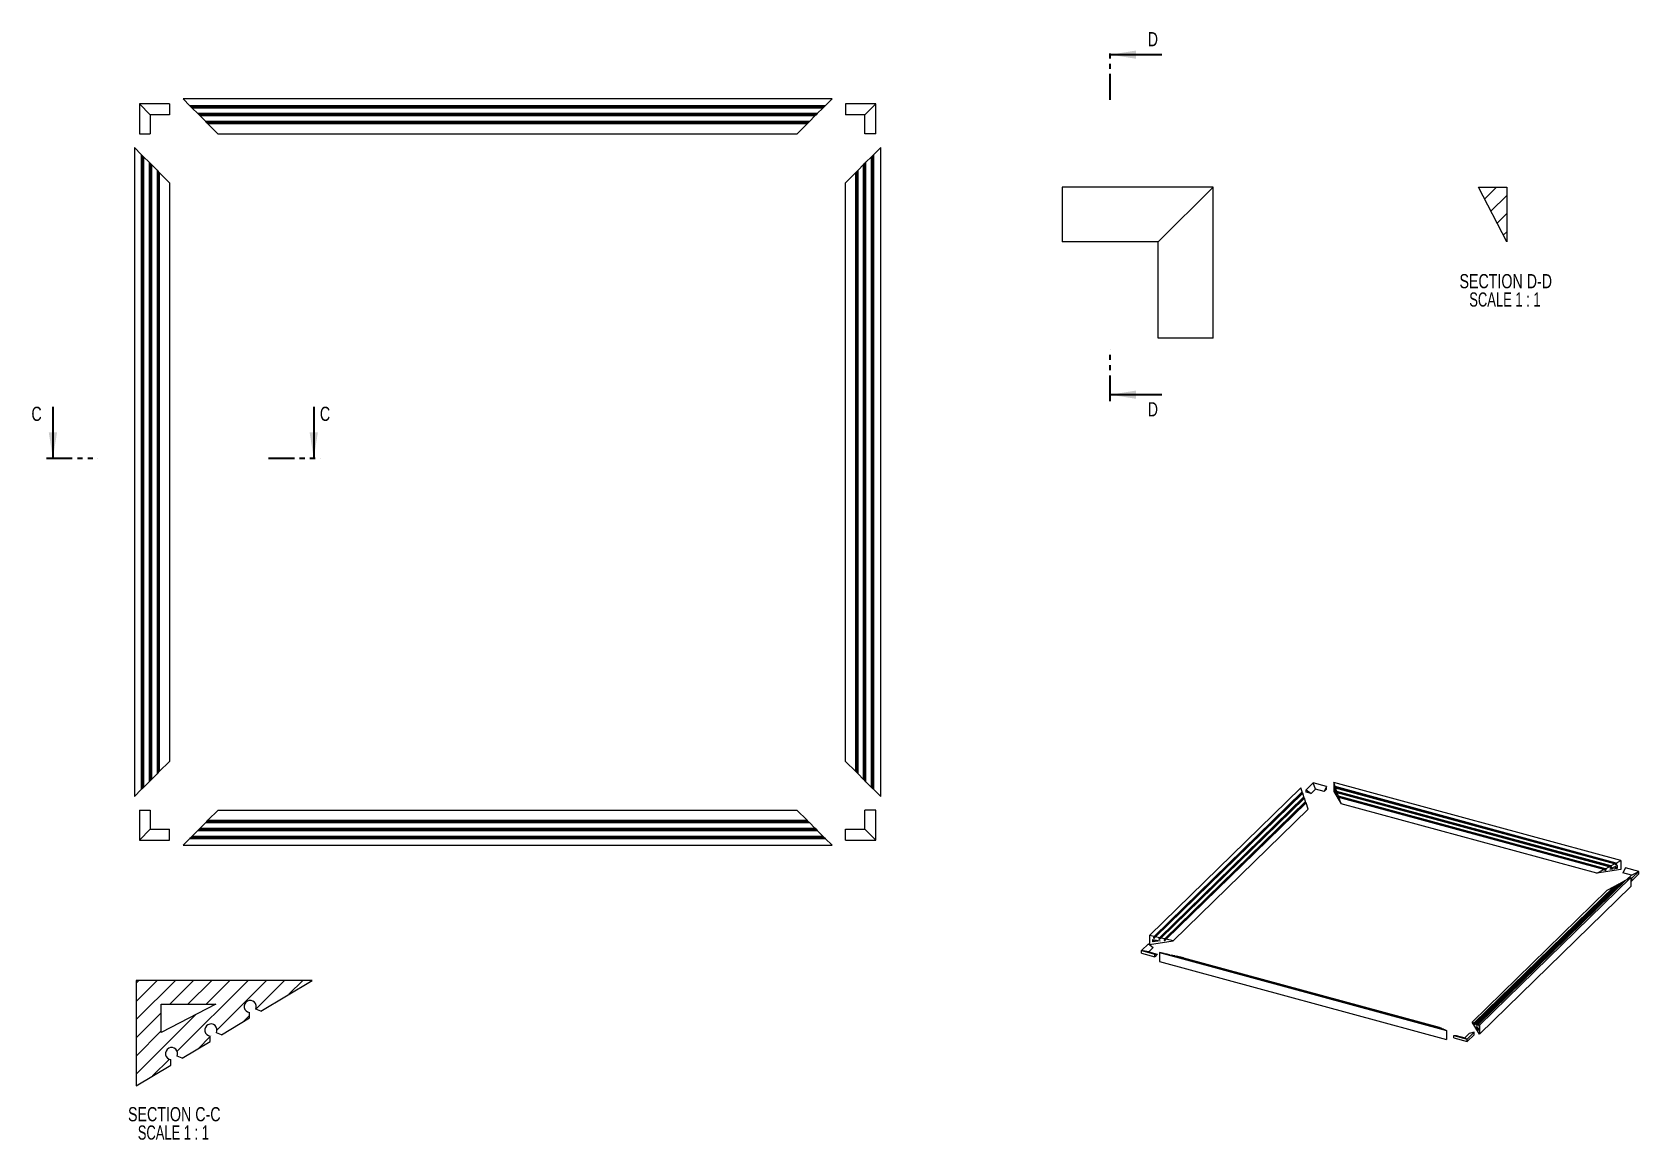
# Paper-space layout 'simple frame' of a CAD drawing. Header units: millimetres. Extents: x 5 to 402, y 19 to 292.
import ezdxf

# ---------------------------------------------------------------- set-up
doc = ezdxf.new("R2010")
doc.units = ezdxf.units.MM
doc.linetypes.add('PHANTOM', pattern=[12.7, 6.35, -1.27, 1.27, -1.27, 1.27, -1.27])
doc.styles.add('SLDTEXTSTYLE0', font='TXT', dxfattribs={"width": 0.75})
doc.styles.add('SLDTEXTSTYLE2', font='TXT', dxfattribs={"width": 0.681818})

# ---------------------------------------------------------------- blocks, each defined once
blk = doc.blocks.new('SW_NOTE_0_2')
at = {"color": 0, "linetype": 'Continuous', "lineweight": 18, "char_height": 3.5, "attachment_point": 2}
for s, insert, style in [('SECTION C-C', (14.71, 4.51), 'SLDTEXTSTYLE0'), ('SCALE 1 : 1', (14.49, -0.01), 'SLDTEXTSTYLE2')]:
    blk.add_mtext(s, dxfattribs=dict(at, insert=insert, style=style))
blk = doc.blocks.new('SW_NOTE_0_3')
at = {"color": 0, "linetype": 'Continuous', "lineweight": 18, "char_height": 3.5, "attachment_point": 2}
for s, insert, style in [('SECTION D-D', (14.38, 4.51), 'SLDTEXTSTYLE0'), ('SCALE 1 : 1', (14.17, -0.01), 'SLDTEXTSTYLE2')]:
    blk.add_mtext(s, dxfattribs=dict(at, insert=insert, style=style))

psp = doc.layouts.new('simple frame')

# ---------------------------------------------------------------- hatches: boundary and pattern name
at = {"linetype": 'Continuous', "lineweight": 18}
h = psp.add_hatch(dxfattribs=at)
h.set_pattern_fill('ANSI31', style=0)
h.paths.add_polyline_path([(369.01, 240.77), (369.01, 254.27), (362.01, 254.27)], flags=0)
h = psp.add_hatch(dxfattribs=at)
h.set_pattern_fill('ANSI31', style=0)
edge = h.paths.add_edge_path(flags=0)
edge.add_line((61.87, 51.18), (74.53, 58.76))
edge.add_line((74.53, 58.76), (31.13, 58.76))
edge.add_line((31.13, 58.76), (31.13, 32.76))
edge.add_line((31.13, 32.76), (39.69, 37.89))
edge.add_line((39.69, 37.89), (39.71, 39.22))
edge.add_arc((39.88, 40.71), 1.5, -26.1643, 263.7496, ccw=False)
edge.add_line((41.22, 40.05), (42.48, 39.56))
edge.add_line((42.48, 39.56), (49.38, 43.69))
edge.add_line((49.38, 43.69), (49.41, 45.02))
edge.add_arc((49.57, 46.52), 1.5, -26.1643, 263.7496, ccw=False)
edge.add_line((50.92, 45.85), (52.18, 45.37))
edge.add_line((52.18, 45.37), (59.08, 49.5))
edge.add_line((59.08, 49.5), (59.08, 50.83))
edge.add_arc((59.26, 52.32), 1.5, -26.1643, 262.7898, ccw=False)
edge.add_line((60.61, 51.66), (61.87, 51.18))
h.paths.add_polyline_path([(37.32, 45.89), (37.32, 52.89), (50.82, 52.89)], flags=0)

# ---------------------------------------------------------------- linework, layer by layer
at = {"color": 7, "linetype": 'PHANTOM', "lineweight": 35}
for p, q in [((271.27, 275.83), (271.27, 288.53)), ((271.27, 201.54), (271.27, 214.24)), ((9.03, 187.46), (21.73, 187.46)), ((63.8, 187.46), (76.5, 187.46))]:
    psp.add_line(p, q, dxfattribs=at)
at = {"color": 7, "linetype": 'Continuous', "lineweight": 35}
for p, q in [((283.97, 286.94), (271.27, 286.94)), ((283.97, 203.13), (271.27, 203.13)), ((10.61, 200.16), (10.61, 187.46)), ((74.91, 200.16), (74.91, 187.46))]:
    psp.add_line(p, q, dxfattribs=at)
at = {"color": 7, "linetype": 'Continuous', "lineweight": 25}
for p, q in [((31.93, 274.82), (31.93, 267.39)), ((34.63, 272.12), (31.93, 274.82)), ((39.37, 274.82), (31.93, 274.82)), ((39.37, 274.82), (39.37, 272.12)), ((44.41, 274.35), (42.69, 276.06)), ((202.69, 276.06), (42.69, 276.06)), ((200.98, 274.35), (44.41, 274.35)), ((44.41, 274.34), (44.41, 274.35)), ((200.98, 274.34), (44.41, 274.34)), ((44.71, 274.04), (44.41, 274.34)), ((200.68, 274.04), (44.71, 274.04)), ((44.71, 274.04), (44.97, 273.79)), ((200.42, 273.79), (44.97, 273.79)), ((46.35, 272.41), (44.97, 273.79)), ((199.04, 272.41), (200.42, 273.79)), ((200.68, 274.04), (200.42, 273.79)), ((200.98, 274.34), (200.68, 274.04)), ((200.98, 274.35), (202.69, 276.06)), ((200.98, 274.34), (200.98, 274.35)), ((213.46, 274.82), (206.02, 274.82)), ((206.02, 274.82), (206.02, 272.12)), ((210.76, 272.12), (213.46, 274.82)), ((213.46, 267.39), (213.46, 274.82)), ((34.63, 272.12), (34.63, 267.39)), ((39.37, 272.12), (34.63, 272.12)), ((199.04, 272.41), (46.35, 272.41)), ((199.04, 272.41), (46.35, 272.41)), ((46.35, 272.41), (46.35, 272.41)), ((46.65, 272.1), (46.35, 272.41)), ((198.74, 272.1), (46.65, 272.1)), ((46.65, 272.1), (46.9, 271.85)), ((198.48, 271.85), (46.9, 271.85)), ((48.28, 270.47), (46.9, 271.85)), ((197.1, 270.47), (48.28, 270.47)), ((48.59, 270.17), (48.28, 270.47)), ((196.8, 270.17), (48.59, 270.17)), ((48.59, 270.17), (48.84, 269.91)), ((196.55, 269.91), (48.84, 269.91)), ((51.37, 267.38), (48.84, 269.91)), ((194.01, 267.38), (196.55, 269.91)), ((196.8, 270.17), (196.55, 269.91)), ((197.1, 270.47), (196.8, 270.17)), ((197.1, 270.47), (198.48, 271.85)), ((198.74, 272.1), (198.48, 271.85)), ((199.04, 272.41), (198.74, 272.1)), ((199.04, 272.41), (199.04, 272.41)), ((210.76, 272.12), (206.02, 272.12)), ((210.76, 267.39), (210.76, 272.12)), ((31.93, 267.39), (34.63, 267.39)), ((194.01, 267.38), (51.37, 267.38)), ((213.46, 267.39), (210.76, 267.39)), ((32.41, 262.35), (30.69, 264.06)), ((30.69, 264.06), (30.69, 104.06)), ((32.41, 262.35), (32.41, 105.77)), ((32.41, 262.34), (32.41, 262.35)), ((32.41, 262.34), (32.41, 105.78)), ((32.41, 262.34), (32.71, 262.04)), ((32.71, 262.04), (32.71, 106.08)), ((32.71, 262.04), (32.97, 261.79)), ((32.97, 261.79), (32.97, 106.33)), ((34.35, 260.41), (32.97, 261.79)), ((211.04, 260.41), (212.42, 261.79)), ((212.68, 262.04), (212.42, 261.79)), ((212.42, 106.33), (212.42, 261.79)), ((212.68, 262.04), (212.98, 262.34)), ((212.68, 106.08), (212.68, 262.04)), ((212.98, 262.35), (214.69, 264.06)), ((212.98, 105.77), (212.98, 262.35)), ((212.98, 262.34), (212.98, 262.35)), ((212.98, 105.78), (212.98, 262.34)), ((214.69, 104.06), (214.69, 264.06)), ((214.69, 104.06), (214.69, 264.06)), ((214.69, 264.06), (214.69, 264.06)), ((34.35, 260.41), (34.35, 107.71)), ((34.35, 260.41), (34.35, 107.72)), ((34.35, 260.41), (34.35, 260.41)), ((34.35, 260.41), (34.65, 260.1)), ((34.65, 260.1), (34.65, 108.02)), ((34.65, 260.1), (34.9, 259.85)), ((34.9, 259.85), (34.9, 108.27)), ((36.28, 258.47), (34.9, 259.85)), ((36.28, 258.47), (36.28, 109.65)), ((36.28, 258.47), (36.59, 258.17)), ((36.59, 258.17), (36.59, 109.96)), ((36.59, 258.17), (36.84, 257.91)), ((36.84, 257.91), (36.84, 110.21)), ((39.37, 255.38), (36.84, 257.91)), ((206.01, 255.38), (208.55, 257.91)), ((208.8, 258.17), (208.55, 257.91)), ((208.55, 110.21), (208.55, 257.91)), ((208.8, 258.17), (209.1, 258.47)), ((208.8, 109.96), (208.8, 258.17)), ((209.1, 258.47), (210.48, 259.85)), ((209.1, 109.65), (209.1, 258.47)), ((210.74, 260.1), (210.48, 259.85)), ((210.48, 108.27), (210.48, 259.85)), ((210.74, 260.1), (211.04, 260.41)), ((210.74, 108.02), (210.74, 260.1)), ((211.04, 107.71), (211.04, 260.41)), ((211.04, 107.72), (211.04, 260.41)), ((211.04, 260.41), (211.04, 260.41)), ((39.37, 255.38), (39.37, 112.74)), ((206.01, 112.74), (206.01, 255.38)), ((296.61, 254.27), (259.42, 254.27)), ((259.42, 254.27), (259.42, 240.77)), ((283.11, 240.77), (296.61, 254.27)), ((296.61, 217.08), (296.61, 254.27)), ((369.01, 240.77), (362.01, 254.27)), ((362.01, 254.27), (369.01, 254.27)), ((369.01, 254.27), (369.01, 240.77)), ((283.11, 240.77), (259.42, 240.77)), ((283.11, 217.08), (283.11, 240.77)), ((296.61, 217.08), (283.11, 217.08)), ((39.37, 112.74), (36.84, 110.21)), ((206.01, 112.74), (208.55, 110.21)), ((34.35, 107.71), (32.97, 106.33)), ((34.65, 108.02), (34.35, 107.72)), ((34.35, 107.72), (34.35, 107.71)), ((34.65, 108.02), (34.9, 108.27)), ((36.28, 109.65), (34.9, 108.27)), ((36.59, 109.96), (36.28, 109.65)), ((36.59, 109.96), (36.84, 110.21)), ((208.8, 109.96), (208.55, 110.21)), ((209.1, 109.65), (208.8, 109.96)), ((209.1, 109.65), (210.48, 108.27)), ((210.74, 108.02), (210.48, 108.27)), ((211.04, 107.72), (210.74, 108.02)), ((211.04, 107.72), (211.04, 107.71)), ((211.04, 107.71), (212.42, 106.33)), ((321.31, 107.43), (319.58, 105.73)), ((321.87, 105.89), (321.31, 107.43)), ((324.6, 106.53), (321.31, 107.43)), ((326.72, 106.51), (326.36, 107.54)), ((397.11, 88.31), (326.36, 107.54)), ((326.36, 107.54), (326.36, 105.31)), ((32.41, 105.77), (30.69, 104.06)), ((32.71, 106.08), (32.41, 105.78)), ((32.41, 105.78), (32.41, 105.77)), ((32.71, 106.08), (32.97, 106.33)), ((212.68, 106.08), (212.42, 106.33)), ((212.98, 105.78), (212.68, 106.08)), ((212.98, 105.78), (212.98, 105.77)), ((212.98, 105.77), (214.69, 104.06)), ((214.69, 104.06), (214.69, 104.06)), ((318.25, 106.25), (280.92, 69.81)), ((318.61, 105.22), (282.07, 69.56)), ((318.61, 105.1), (282.08, 69.44)), ((318.67, 104.92), (282.28, 69.4)), ((318.73, 104.88), (282.45, 69.47)), ((319.01, 104.04), (283.38, 69.27)), ((319.02, 103.93), (283.39, 69.15)), ((319.08, 103.75), (283.59, 69.11)), ((319.13, 103.71), (283.76, 69.18)), ((318.61, 105.22), (318.25, 106.25)), ((318.61, 105.1), (318.61, 105.22)), ((318.67, 104.92), (318.73, 104.88)), ((319.01, 104.04), (318.73, 104.88)), ((319.02, 103.93), (319.01, 104.04)), ((319.08, 103.75), (319.13, 103.71)), ((319.42, 102.87), (319.13, 103.71)), ((319.58, 105.73), (320.77, 104.81)), ((319.58, 105.13), (319.58, 105.73)), ((320.77, 104.81), (319.58, 105.13)), ((321.87, 105.89), (320.77, 104.81)), ((323.97, 105.32), (321.87, 105.89)), ((324.6, 106.53), (323.97, 105.32)), ((323.97, 105.32), (324.6, 105.93)), ((324.6, 105.93), (324.6, 106.53)), ((326.36, 105.31), (328.17, 102.29)), ((326.62, 105.39), (326.62, 105.99)), ((326.62, 105.99), (327.18, 104.45)), ((327.18, 104.45), (326.62, 105.39)), ((326.86, 105.32), (326.62, 105.39)), ((395.96, 87.69), (326.72, 106.51)), ((326.72, 106.39), (326.72, 106.51)), ((395.95, 87.57), (326.72, 106.39)), ((395.75, 87.47), (326.78, 106.21)), ((326.78, 106.21), (326.83, 106.17)), ((327.12, 105.33), (326.83, 106.17)), ((395.58, 87.49), (326.83, 106.17)), ((394.65, 86.98), (327.12, 105.33)), ((327.12, 105.22), (327.12, 105.33)), ((394.64, 86.87), (327.12, 105.22)), ((394.44, 86.76), (327.19, 105.04)), ((327.19, 105.04), (327.24, 105)), ((327.53, 104.16), (327.24, 105)), ((394.27, 86.78), (327.24, 105)), ((393.34, 86.28), (327.53, 104.16)), ((327.53, 104.05), (327.53, 104.16)), ((393.34, 86.16), (327.53, 104.05)), ((393.13, 86.06), (327.59, 103.87)), ((327.59, 103.87), (327.64, 103.82)), ((328.17, 102.29), (327.64, 103.82)), ((392.96, 86.07), (327.64, 103.82)), ((31.93, 100.74), (31.93, 93.3)), ((31.93, 100.74), (34.63, 100.74)), ((34.63, 100.74), (34.63, 96)), ((51.37, 100.74), (48.84, 98.21)), ((51.37, 100.74), (194.01, 100.74)), ((194.01, 100.74), (196.55, 98.21)), ((210.76, 96), (210.76, 100.74)), ((213.46, 100.74), (210.76, 100.74)), ((213.46, 93.3), (213.46, 100.74)), ((319.42, 102.87), (284.69, 68.98)), ((319.42, 102.76), (284.69, 68.86)), ((319.48, 102.58), (284.9, 68.82)), ((319.54, 102.53), (285.07, 68.89)), ((320.07, 101), (286.78, 68.52)), ((319.42, 102.76), (319.42, 102.87)), ((319.48, 102.58), (319.54, 102.53)), ((320.07, 101), (319.54, 102.53)), ((391.25, 85.15), (328.17, 102.29)), ((34.63, 96), (31.93, 93.3)), ((34.63, 96), (39.37, 96)), ((39.37, 93.3), (39.37, 96)), ((46.35, 95.71), (44.97, 94.33)), ((46.35, 95.72), (46.65, 96.02)), ((46.35, 95.72), (199.04, 95.72)), ((46.35, 95.72), (46.35, 95.71)), ((46.35, 95.71), (199.04, 95.71)), ((46.65, 96.02), (46.9, 96.27)), ((46.65, 96.02), (198.74, 96.02)), ((48.28, 97.65), (46.9, 96.27)), ((46.9, 96.27), (198.48, 96.27)), ((48.28, 97.65), (48.59, 97.96)), ((48.28, 97.65), (197.1, 97.65)), ((48.59, 97.96), (48.84, 98.21)), ((48.59, 97.96), (196.8, 97.96)), ((48.84, 98.21), (196.55, 98.21)), ((196.8, 97.96), (196.55, 98.21)), ((196.8, 97.96), (197.1, 97.65)), ((197.1, 97.65), (198.48, 96.27)), ((198.74, 96.02), (198.48, 96.27)), ((198.74, 96.02), (199.04, 95.72)), ((199.04, 95.72), (199.04, 95.71)), ((199.04, 95.71), (200.42, 94.33)), ((206.02, 96), (210.76, 96)), ((206.02, 93.3), (206.02, 96)), ((210.76, 96), (213.46, 93.3)), ((31.93, 93.3), (39.37, 93.3)), ((44.41, 93.77), (42.69, 92.06)), ((42.69, 92.06), (202.69, 92.06)), ((44.41, 93.78), (44.71, 94.08)), ((44.41, 93.78), (200.98, 93.78)), ((44.41, 93.78), (44.41, 93.77)), ((44.41, 93.77), (200.98, 93.77)), ((44.71, 94.08), (44.97, 94.33)), ((44.71, 94.08), (200.68, 94.08)), ((44.97, 94.33), (200.42, 94.33)), ((200.68, 94.08), (200.42, 94.33)), ((200.68, 94.08), (200.98, 93.78)), ((200.98, 93.78), (200.98, 93.77)), ((200.98, 93.77), (202.69, 92.06)), ((206.02, 93.3), (213.46, 93.3)), ((394.65, 86.98), (395.58, 87.49)), ((395.75, 87.47), (395.58, 87.49)), ((395.95, 87.57), (395.96, 87.69)), ((395.96, 87.69), (397.11, 88.31)), ((397.11, 88.31), (397.11, 86.08)), ((361.81, 47.9), (398.08, 83.31)), ((361.93, 47.85), (398.46, 83.51)), ((362.28, 47.7), (399.62, 84.14)), ((397.11, 86.08), (391.25, 85.15)), ((391.25, 85.15), (392.96, 86.07)), ((393.13, 86.06), (392.96, 86.07)), ((393.34, 86.28), (394.27, 86.78)), ((393.34, 86.16), (393.34, 86.28)), ((394.44, 86.76), (394.27, 86.78)), ((396.28, 87.05), (394.45, 86.16)), ((394.45, 86.16), (396.28, 86.45)), ((394.64, 86.87), (394.65, 86.98)), ((396.28, 86.45), (395.49, 86.67)), ((396.28, 86.45), (396.28, 87.05)), ((397.15, 82.81), (398.08, 83.31)), ((398.29, 86.51), (397.66, 85.29)), ((399.76, 84.72), (397.66, 85.29)), ((398.24, 83.3), (398.08, 83.31)), ((401.58, 85.61), (398.29, 86.51)), ((398.46, 83.51), (399.62, 84.14)), ((398.65, 83.64), (399.76, 84.72)), ((398.74, 83.66), (398.65, 83.64)), ((398.65, 83.64), (398.68, 83.63)), ((399.62, 84.14), (399.62, 81.91)), ((399.85, 83.92), (399.62, 83.87)), ((399.62, 83.38), (399.85, 83.32)), ((399.76, 84.72), (401.58, 85.61)), ((399.85, 83.92), (401.58, 85.61)), ((399.85, 83.32), (401.58, 85.01)), ((399.85, 83.32), (399.85, 83.92)), ((401.58, 85.01), (401.58, 85.61)), ((360.47, 48.49), (393.75, 80.98)), ((361, 48.26), (395.46, 81.9)), ((361.12, 48.21), (395.84, 82.1)), ((361.4, 48.08), (396.77, 82.6)), ((361.52, 48.03), (397.15, 82.81)), ((362.28, 45.47), (399.62, 81.91)), ((393.75, 80.98), (395.46, 81.9)), ((395.62, 81.88), (395.46, 81.9)), ((395.84, 82.1), (396.77, 82.6)), ((396.93, 82.59), (396.77, 82.6)), ((280.69, 67.78), (278.95, 66.09)), ((280.69, 67.78), (281.88, 66.85)), ((280.92, 69.81), (280.92, 67.6)), ((282.07, 69.56), (280.92, 69.81)), ((280.94, 67.59), (286.78, 68.52)), ((281.75, 68.82), (283.58, 68.51)), ((281.75, 68.22), (281.75, 68.82)), ((282.28, 68.73), (281.75, 68.22)), ((283.58, 68.51), (281.75, 68.22)), ((282.08, 69.44), (282.07, 69.56)), ((282.28, 69.4), (282.45, 69.47)), ((283.38, 69.27), (282.45, 69.47)), ((283.39, 69.15), (283.38, 69.27)), ((283.59, 69.11), (283.76, 69.18)), ((284.69, 68.98), (283.76, 69.18)), ((284.69, 68.86), (284.69, 68.98)), ((284.9, 68.82), (285.07, 68.89)), ((286.78, 68.52), (285.07, 68.89)), ((278.95, 65.49), (278.95, 66.09)), ((278.95, 66.09), (282.24, 65.19)), ((280.78, 65.78), (278.95, 66.09)), ((278.95, 65.49), (282.24, 64.59)), ((281.88, 66.85), (280.78, 65.78)), ((280.78, 65.78), (282.87, 65.21)), ((282.24, 65.19), (282.87, 65.21)), ((282.87, 65.21), (282.24, 64.59)), ((282.24, 64.59), (282.24, 65.19)), ((284.58, 65.38), (283.42, 65.64)), ((283.42, 65.64), (354.18, 46.41)), ((283.42, 65.64), (283.42, 63.41)), ((283.42, 63.41), (354.18, 44.18)), ((284.58, 65.38), (353.82, 46.56)), ((284.93, 65.29), (284.96, 65.3)), ((284.96, 65.3), (353.7, 46.61)), ((285.89, 65.09), (284.96, 65.3)), ((285.89, 65.09), (353.41, 46.74)), ((286.24, 65), (286.27, 65.01)), ((286.27, 65.01), (353.3, 46.79)), ((287.2, 64.8), (286.27, 65.01)), ((287.2, 64.8), (353.01, 46.92)), ((287.55, 64.71), (287.58, 64.72)), ((287.58, 64.72), (352.89, 46.97)), ((289.29, 64.34), (287.58, 64.72)), ((289.29, 64.34), (352.36, 47.2)), ((74.53, 58.76), (31.13, 58.76)), ((31.13, 58.76), (31.13, 32.76)), ((61.87, 51.18), (74.53, 58.76)), ((37.32, 45.89), (37.32, 52.89)), ((37.32, 52.89), (50.82, 52.89)), ((50.82, 52.89), (37.32, 45.89)), ((61.87, 51.18), (60.61, 51.66)), ((52.18, 45.37), (59.08, 49.5)), ((59.08, 49.5), (59.08, 50.83)), ((362.28, 45.47), (360.47, 48.49)), ((360.47, 48.49), (361, 48.26)), ((361.05, 48.13), (361, 48.26)), ((361.05, 48.13), (361.12, 48.19)), ((361.12, 48.09), (361.12, 48.21)), ((361.12, 48.21), (361.4, 48.08)), ((361.46, 47.95), (361.4, 48.08)), ((361.46, 47.95), (361.52, 48.01)), ((361.52, 47.92), (361.52, 48.03)), ((361.52, 48.03), (361.81, 47.9)), ((361.86, 47.77), (361.81, 47.9)), ((361.86, 47.77), (361.93, 47.84)), ((361.92, 47.74), (361.93, 47.85)), ((361.93, 47.85), (362.28, 47.7)), ((362.28, 47.7), (362.28, 45.47)), ((42.48, 39.56), (49.38, 43.69)), ((49.38, 43.69), (49.41, 45.02)), ((52.18, 45.37), (50.92, 45.85)), ((352.36, 47.2), (352.89, 46.97)), ((352.9, 46.95), (352.89, 46.97)), ((353.01, 46.92), (353.3, 46.79)), ((353.31, 46.77), (353.3, 46.79)), ((353.41, 46.74), (353.7, 46.61)), ((353.71, 46.59), (353.7, 46.61)), ((353.82, 46.56), (354.18, 46.41)), ((354.18, 46.41), (354.18, 44.18)), ((355.94, 45.16), (356.57, 45.18)), ((355.94, 44.56), (355.94, 45.16)), ((355.94, 45.16), (359.22, 44.27)), ((355.94, 44.56), (359.22, 43.67)), ((356.57, 45.18), (358.66, 44.61)), ((358.66, 44.61), (359.77, 45.69)), ((358.66, 44.61), (359.22, 44.27)), ((359.22, 44.27), (360.96, 45.96)), ((359.22, 43.67), (360.96, 45.36)), ((359.22, 43.67), (359.22, 44.27)), ((360.96, 45.96), (359.77, 45.69)), ((360.96, 45.36), (360.96, 45.96)), ((362.02, 47), (361.46, 47.34)), ((361.46, 47.34), (362.02, 46.4)), ((362.02, 46.4), (362.02, 47)), ((42.48, 39.56), (41.22, 40.05)), ((31.13, 32.76), (39.69, 37.89)), ((39.69, 37.89), (39.71, 39.22))]:
    psp.add_line(p, q, dxfattribs=at)
for centre, end in [((59.26, 52.32), 262.7898), ((49.57, 46.52), 263.7496), ((39.88, 40.71), 263.7496)]:
    psp.add_arc(centre, 1.5, 333.8357, end, dxfattribs=at)
for centre, major_axis, ratio, start_param, end_param in [((318.62, 104.96), (-0.043, 0.165), 0.276616, 0.958159, 2.181393), ((319.02, 103.79), (-0.043, 0.165), 0.276616, 0.958159, 2.181393), ((326.72, 106.25), (-0.043, 0.165), 0.276616, 5.638688, 10.69864), ((327.13, 105.08), (-0.043, 0.165), 0.276616, 5.638688, 10.69864), ((327.53, 103.91), (-0.043, 0.165), 0.276616, 5.655439, 10.69864), ((319.43, 102.62), (-0.043, 0.165), 0.276616, 0.941408, 2.181393), ((395.93, 87.44), (0.2, 0.052), 0.609236, 2.528109, 7.588062), ((393.31, 86.03), (0.2, 0.052), 0.609236, 2.528109, 7.57131), ((394.62, 86.74), (0.2, 0.052), 0.609236, 2.528109, 7.588062), ((282.1, 69.32), (0.2, 0.052), 0.609236, 1.523055, 6.583007), ((283.41, 69.03), (0.2, 0.052), 0.609236, 1.523055, 6.583007), ((284.72, 68.74), (0.2, 0.052), 0.609236, 1.539807, 6.583007), ((361.11, 47.98), (-0.043, 0.165), 0.276616, 0.360557, 5.403757), ((361.51, 47.8), (-0.043, 0.165), 0.276616, 0.360557, 5.420509), ((361.92, 47.62), (-0.043, 0.165), 0.276616, 0.360557, 5.420509)]:
    psp.add_ellipse(centre, major_axis=major_axis, ratio=ratio, start_param=start_param, end_param=end_param, dxfattribs=at)
at = {"color": 7, "linetype": 'Continuous', "lineweight": 35}
for points in [[(271.27, 286.94), (277.62, 285.93), (277.62, 287.96)], [(271.27, 203.13), (277.62, 202.11), (277.62, 204.14)], [(10.61, 187.46), (11.63, 193.81), (9.6, 193.81)], [(74.91, 187.46), (75.93, 193.81), (73.9, 193.81)]]:
    psp.add_solid(points, dxfattribs=at)

# ---------------------------------------------------------------- block references
at = {"color": 7, "linetype": 'Continuous', "lineweight": 18}
for name, p in [('SW_NOTE_0_3', (354.39, 228.35)), ('SW_NOTE_0_2', (25.83, 23.01))]:
    psp.add_blockref(name, p, dxfattribs=at)

# ---------------------------------------------------------------- texts
at = {"color": 7, "linetype": 'Continuous', "char_height": 3.5, "attachment_point": 1, "style": 'SLDTEXTSTYLE0'}
for s, insert in [('D', (280.5, 292.5)), ('C', (5.32, 200.16)), ('C', (76.43, 200.16)), ('D', (280.5, 201.28))]:
    psp.add_mtext(s, dxfattribs=dict(at, insert=insert))

doc.saveas('drawing.dxf')
